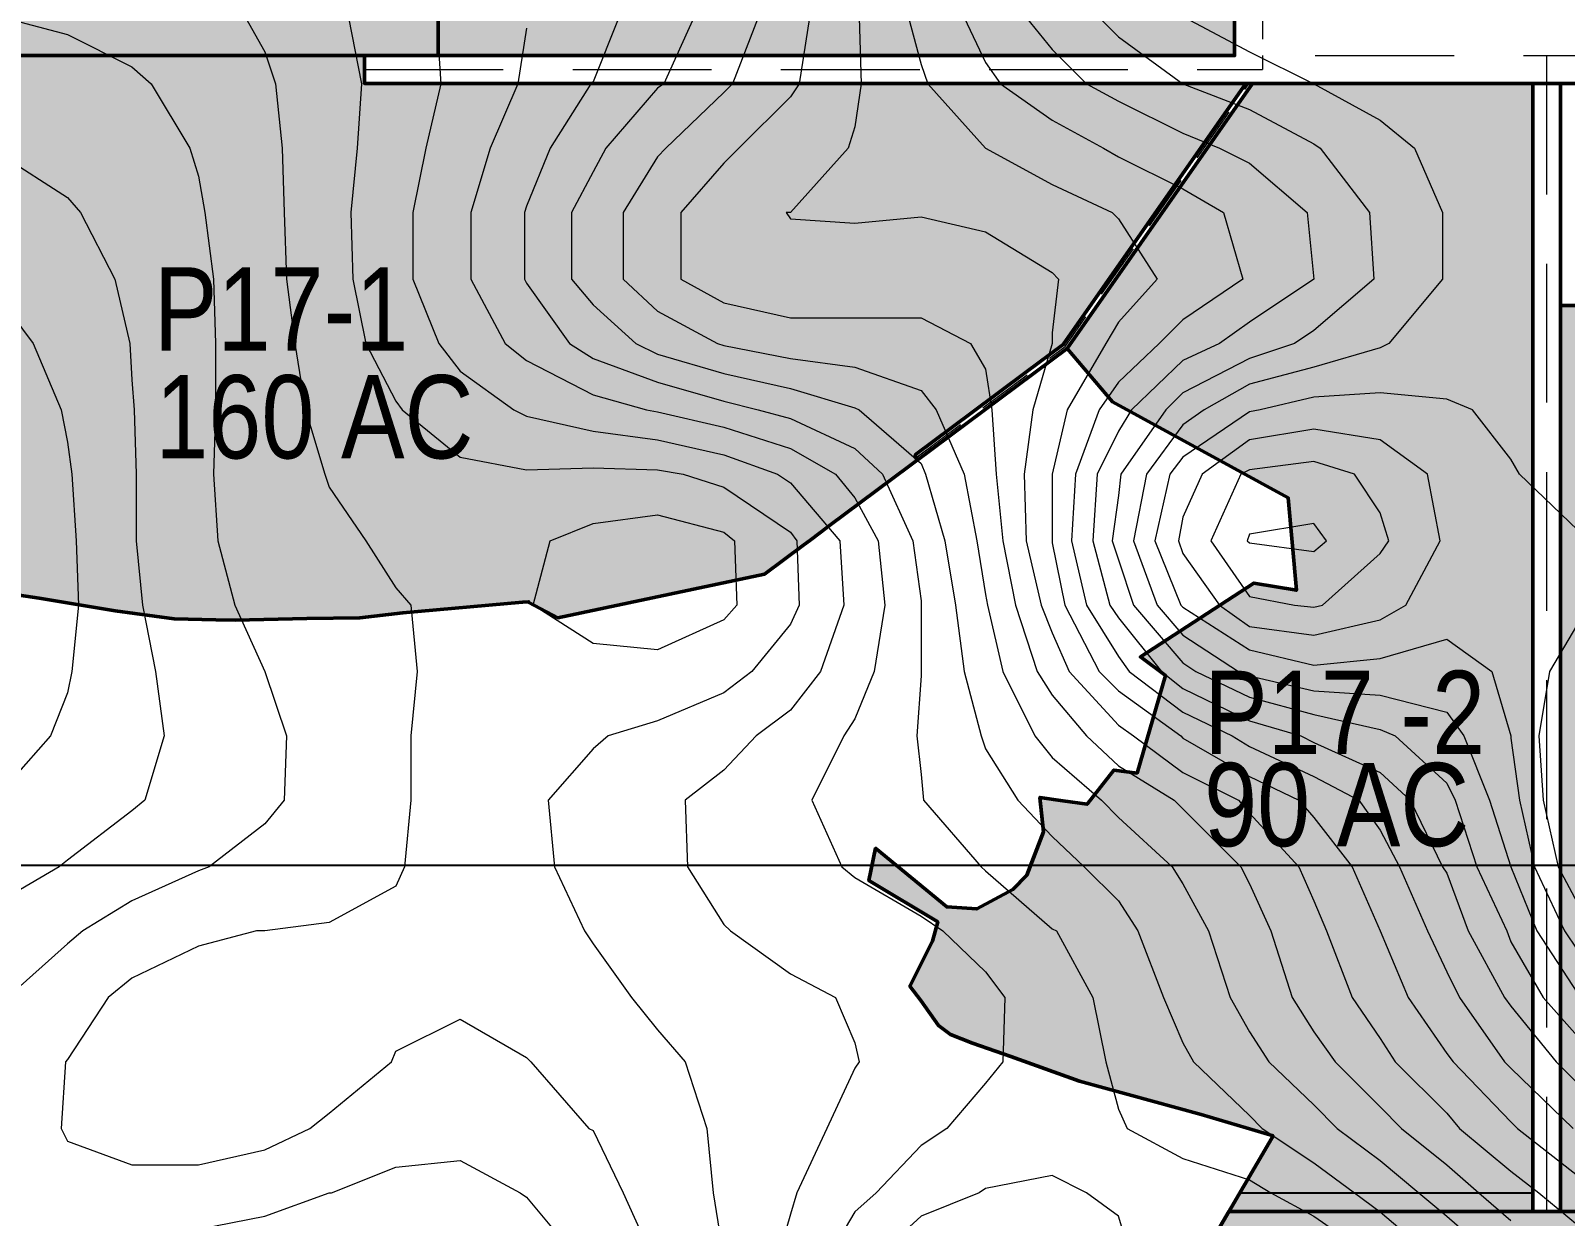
# Model space of a CAD drawing. Header units: metres. Extents: x 199095 to 216734, y 1644234 to 1657008.
# Drawn here: x 205109 to 206491, y 1650184 to 1651251 of the extents above; entities that cross this region are included whole.
import ezdxf

# ---------------------------------------------------------------- set-up
doc = ezdxf.new("R2010")
doc.units = ezdxf.units.M
doc.linetypes.add('DASHED', pattern=[0.75, 0.5, -0.25])
for name, color, linetype in [('250 Ac', 10, 'Continuous'), ('C-ANNO-MATC', 7, 'DASHED'), ('GRID', 7, 'Continuous'), ('ROAD', 7, 'Continuous')]:
    doc.layers.add(name, color=color, linetype=linetype)
doc.layers.add('CONTOURS', color=8, linetype='Continuous', lineweight=9)
doc.layers.add('Plot hatching', color=7, linetype='Continuous', true_color=0xffffdb)
doc.styles.get("Standard").update_dxf_attribs({"font": 'ARIALN.TTF'})

msp = doc.modelspace()

# ---------------------------------------------------------------- hatches: boundary and pattern name
at = {"layer": 'Plot hatching', "linetype": 'ByBlock'}
h = msp.add_hatch(color=256, dxfattribs=at)
h.dxf.hatch_style = 1
h.paths.add_polyline_path([(205475.5, 1651683.6), (205459.3, 1651681.5), (205380.5, 1651671.5), (205239.8, 1651639.4), (205126.5, 1651674.4), (205068.6, 1651688), (205028.5, 1651695.6), (204997, 1651689.3), (204973.8, 1651675.9), (204938.6, 1651659.1), (204919.1, 1651657), (204908.3, 1651660.9), (204883.1, 1651667.5), (204855.6, 1651667.5), (204831.5, 1651664.2), (204806.7, 1651660.8), (204769.5, 1651668.4), (204731, 1651682.3), (204701.1, 1651698.5), (204688.4, 1651704.7), (204661, 1651699.1), (204634.9, 1651687.9), (204628.7, 1651681.9), (204625.7, 1651665.1), (204615.8, 1651651.1), (204751.5, 1651578), (204752.4, 1651577.8), (204717.3, 1651517.5), (204706.9, 1651439.4), (204702.1, 1651418.2), (204674.8, 1651306.8), (204676.1, 1651242.5), (204671.2, 1651229), (205409.3, 1651229), (205459.3, 1651229), (205475.5, 1651229)])
h = msp.add_hatch(color=256, dxfattribs=at)
h.dxf.hatch_style = 1
h.paths.add_polyline_path([(206192.9, 1651667), (206158.2, 1651662.8), (205962.8, 1651639), (205794.6, 1651639), (205631.5, 1651661.3), (205509.6, 1651687.9), (205475.5, 1651683.6), (205475.5, 1651229), (206192.9, 1651229)])
h = msp.add_hatch(color=256, dxfattribs=at)
h.dxf.hatch_style = 1
h.paths.add_polyline_path([(206038.4, 1650968.8), (206203, 1651204), (205409.3, 1651204), (205409.3, 1651229), (204671.2, 1651229), (204645.3, 1651157.9), (204613.7, 1651108.3), (204614.1, 1651087.4), (204651.2, 1650914.3), (204624.6, 1650863.1), (204690.2, 1650749.4), (204700.5, 1650751.3), (204799.2, 1650766.8), (204843.4, 1650773.2), (204884.1, 1650772.6), (204930.4, 1650768.3), (204968.4, 1650764.7), (205030, 1650755.7), (205082.3, 1650745.6), (205116.2, 1650740.5), (205184.9, 1650729), (205237.8, 1650721.9), (205275.3, 1650721), (205292.7, 1650720.7), (205357.4, 1650722), (205405.2, 1650722.6), (205443.8, 1650727.2), (205551.6, 1650736.8), (205557, 1650737.3), (205557.4, 1650736.7), (205583.5, 1650722.8), (205769.6, 1650762.1), (205804.9, 1650788.4), (205810.4, 1650792.5), (205820.4, 1650800), (205828.1, 1650805.8), (205902.4, 1650861.1), (205906.6, 1650864.3), (205905.3, 1650869.5), (205955.8, 1650907.3), (206004.6, 1650943.6)])
h = msp.add_hatch(color=256, dxfattribs=at)
h.dxf.hatch_style = 1
h.paths.add_polyline_path([(208009.9, 1651229), (206686.4, 1651229), (206686.4, 1651204), (206686.4, 1651029.6), (206686.4, 1651004), (206486.4, 1651004), (206486.4, 1650260.3), (206486.4, 1650188.1), (207274.5, 1650188.1), (207262.4, 1650233.1), (207265.9, 1650300.2), (207242.8, 1650303.9), (207236.3, 1650304.2), (207226, 1650312.2), (207209.5, 1650325.6), (207193.8, 1650338.9), (207187.6, 1650342.2), (207182.5, 1650347.6), (207176.8, 1650362.9), (207165.1, 1650393.1), (207157.6, 1650398.3), (207120.7, 1650426.2), (207090.1, 1650449), (207056.9, 1650474.4), (207033.8, 1650491.6), (207009, 1650508.9), (206990.3, 1650494.8), (206982.5, 1650464.2), (206973.9, 1650430.7), (206997.4, 1650433.5), (206999.6, 1650412.5), (207002.2, 1650389.4), (206997, 1650378.5), (206987, 1650358.3), (206980.1, 1650343.8), (206975, 1650333.8), (206971.8, 1650331.7), (206955.2, 1650322.4), (206936.1, 1650311.3), (206919.9, 1650311.5), (206899.1, 1650312.1), (206881, 1650312.3), (206881, 1650320), (206890.7, 1650341.7), (206873.6, 1650353.5), (206880.7, 1650369.9), (206899.9, 1650361.2), (206918.3, 1650398.2), (206906.5, 1650411.6), (206910.3, 1650425.3), (206917.2, 1650438.3), (206919.3, 1650446.9), (206916.3, 1650457.1), (206919.9, 1650465.8), (206925.9, 1650463.4), (206926.9, 1650477.6), (206884.7, 1650515.7), (206811.6, 1650527.6), (206760.5, 1650525.7), (206795.5, 1650643), (206839.4, 1650640.6), (206864.7, 1650663.2), (206879.5, 1650683.5), (207050.4, 1650675.6), (207098.3, 1650669.2), (207165.3, 1650672.3), (207199.5, 1650673.9), (207215.3, 1650778.8), (207220.7, 1650778.3), (207296.8, 1650770.6), (207306.1, 1650771.8), (207319.1, 1650773.3), (207356.5, 1650845.3), (207381.1, 1650833.8), (207480, 1650787.8), (207602.9, 1650810), (207611.9, 1650746.8), (207616.7, 1650743.8), (207659.5, 1650716.8), (207695.7, 1650689.8), (207673.3, 1650612.1), (207682.6, 1650612.1), (207692.4, 1650613.4), (207700.9, 1650615.5), (207725.5, 1650610.9), (207747.6, 1650615.2), (207767.5, 1650606.9), (207786.8, 1650614.6), (207802.5, 1650614.5), (207829.8, 1650609.3), (207844.6, 1650609.3), (207860.5, 1650602.2), (207882.9, 1650581), (207894.2, 1650607.4), (207870.5, 1650659.5), (207972.5, 1650751.6), (207990.5, 1650751.6), (207990.5, 1650717.3), (208009.9, 1650715.4)])
h = msp.add_hatch(color=256, dxfattribs=at)
h.dxf.hatch_style = 1
h.paths.add_polyline_path([(206461.4, 1651204), (206355.4, 1651204), (206209.1, 1651204), (206042, 1650965.3), (206082.8, 1650917.2), (206241.2, 1650830.7), (206248.5, 1650747.6), (206210.3, 1650754), (206108, 1650687.5), (206130.8, 1650670.7), (206105, 1650582.9), (206084.2, 1650585.6), (206072.1, 1650570.2), (206060, 1650554.9), (206038.2, 1650558.1), (206017.5, 1650561.1), (206020.7, 1650530.2), (206005.8, 1650490.9), (205993.2, 1650478), (205960.7, 1650460.6), (205933.7, 1650462.4), (205869.5, 1650515.3), (205863.6, 1650486.2), (205925.6, 1650448.9), (205920.8, 1650431.7), (205900.5, 1650391), (205910.4, 1650378.3), (205926.2, 1650355.6), (205937.1, 1650347.7), (205956.9, 1650339.7), (205991.3, 1650327.6), (206053.3, 1650305.4), (206162.7, 1650275.4), (206227.6, 1650256.3), (206227.4, 1650256), (206224.3, 1650250.7), (206197.5, 1650204.9), (206461.4, 1650204.9), (206461.4, 1650256)])
h.paths.add_polyline_path([(206461.4, 1650204.9), (206197.5, 1650204.9), (206187.7, 1650188.1), (206461.4, 1650188.1)])
h = msp.add_hatch(color=256, dxfattribs=at)
h.dxf.hatch_style = 1
h.paths.add_polyline_path([(207582.7, 1649771.3), (207570.4, 1649793.7), (207567.5, 1649804.4), (207561.1, 1649826.9), (207554.7, 1649849.9), (207451, 1649997.5), (207423.8, 1650003.5), (207404.8, 1650027), (207381.3, 1650056.2), (207342.5, 1650105.1), (207301.6, 1650117.8), (207289.6, 1650128.9), (207281.1, 1650142), (207277.4, 1650177.1), (207274.5, 1650188.1), (206461.4, 1650188.1), (206187.7, 1650188.1), (206166.5, 1650151.8), (206232.8, 1650071.3), (206244, 1650029.4), (206253.6, 1649969.5), (206257.5, 1649911.6), (206249.8, 1649851.8), (206226.6, 1649793.8), (206226.6, 1649791.9), (206191.8, 1649733.9), (206173.2, 1649716.8), (206186.5, 1649707.6), (206208.1, 1649693.4), (206240.8, 1649670.7), (206269.9, 1649650.4), (206287.1, 1649656.7), (206330.9, 1649671.1), (206362.9, 1649681.8), (206405.1, 1649695.9), (206430.9, 1649696.2), (206461.9, 1649695.6), (206501.4, 1649695.7), (206530.8, 1649696.5), (206575.1, 1649684.5), (206615.5, 1649673.5), (206664.2, 1649659.4), (206703.3, 1649647.8), (206725.1, 1649642.1), (206768.6, 1649630), (206809.5, 1649624.1), (206880, 1649615.2), (206909.2, 1649609.2), (206926.2, 1649603.5), (206942.9, 1649597.2), (206963.8, 1649588.8), (206989.1, 1649579.4), (207017, 1649569.5), (207047.3, 1649557.6), (207071.7, 1649548.4), (207092.1, 1649541.2), (207111.1, 1649534), (207118.8, 1649531.3), (207135.7, 1649525.7), (207158.2, 1649518.5), (207190.8, 1649506.9), (207230.5, 1649493.8), (207262.7, 1649483.6), (207289.7, 1649476.6), (207336.5, 1649464), (207382.4, 1649451.2), (207409.4, 1649444.6), (207416, 1649438.7), (207439.4, 1649417.4), (207466.9, 1649393.2), (207492.3, 1649369.6), (207518.3, 1649347.6), (207548.5, 1649321.5), (207561.5, 1649304.1), (207577.7, 1649279.7), (207610.7, 1649236.3), (207651.5, 1649259.4), (207671.7, 1649280.5), (207701.7, 1649280.5), (207726.4, 1649276.5), (207727.9, 1649315.1), (207729.1, 1649371.8), (207733.1, 1649436.5), (207734.6, 1649489.8), (207713.3, 1649514.8), (207694, 1649538.4), (207688.7, 1649539.7), (207679.2, 1649551), (207671.1, 1649586.9), (207665.9, 1649611.1), (207653.9, 1649636.1), (207639.8, 1649664.9), (207622.8, 1649699.1), (207616.1, 1649711.1), (207601.3, 1649738.4)])

# ---------------------------------------------------------------- linework, layer by layer
at = {"linetype": 'ByBlock', "lineweight": 9}
for p in [(206192.9, 1652899.8), (205409.3, 1651229)]:
    msp.add_line(p, (206192.9, 1651229), dxfattribs=at)
at = {"linetype": 'ByBlock', "lineweight": 9, "flags": 128}
for points in [[(206489.4, 1651204), (205409.3, 1651204), (205409.3, 1651229)], [(206461.4, 1651204), (206461.4, 1650188.1), (206486.4, 1650188.1), (206486.4, 1651204)], [(205810.4, 1650792.5), (205820.4, 1650800)]]:
    msp.add_lwpolyline(points, dxfattribs=at)
at = {"linetype": 'ByBlock', "lineweight": 50, "flags": 128}
for points in [[(206489.4, 1651204), (205459.3, 1651204)], [(205820.4, 1650800), (205828.1, 1650805.8), (206042, 1650965.3), (206082.8, 1650917.2), (206241.2, 1650830.7), (206248.5, 1650747.6), (206210.3, 1650754), (206108, 1650687.5), (206130.8, 1650670.7), (206105, 1650582.9), (206084.2, 1650585.6), (206072.1, 1650570.2), (206060, 1650554.9), (206038.2, 1650558.1), (206017.5, 1650561.1), (206020.7, 1650530.2), (206005.8, 1650490.9), (205993.2, 1650478), (205960.7, 1650460.6), (205933.7, 1650462.4), (205869.5, 1650515.3), (205863.6, 1650486.2), (205925.6, 1650448.9), (205920.8, 1650431.7), (205900.5, 1650391), (205910.4, 1650378.3), (205926.2, 1650355.6), (205937.1, 1650347.7), (205956.9, 1650339.7), (205991.3, 1650327.6), (206053.3, 1650305.4), (206162.7, 1650275.4), (206227.6, 1650256.3), (206227.4, 1650256), (206224.3, 1650250.7), (206121.6, 1650075.1)], [(205082.3, 1650745.6), (205116.2, 1650740.5), (205184.9, 1650729), (205237.8, 1650721.9), (205275.3, 1650721), (205292.7, 1650720.7), (205357.4, 1650722), (205405.2, 1650722.6), (205443.8, 1650727.2), (205551.6, 1650736.8), (205557, 1650737.3), (205557.4, 1650736.7), (205583.5, 1650722.8), (205769.6, 1650762.1), (205804.9, 1650788.4), (205810.4, 1650792.5)]]:
    msp.add_lwpolyline(points, dxfattribs=at)
at = {"linetype": 'ByBlock', "flags": 128}
msp.add_lwpolyline([(206461.4, 1651204), (206209.1, 1651204), (206042, 1650965.3), (206082.8, 1650917.2), (206241.2, 1650830.7), (206248.5, 1650747.6), (206210.3, 1650754), (206108, 1650687.5), (206130.8, 1650670.7), (206105, 1650582.9), (206084.2, 1650585.6), (206072.1, 1650570.2), (206060, 1650554.9), (206038.2, 1650558.1), (206017.5, 1650561.1), (206020.7, 1650530.2), (206005.8, 1650490.9), (205993.2, 1650478), (205960.7, 1650460.6), (205933.7, 1650462.4), (205869.5, 1650515.3), (205863.6, 1650486.2), (205925.6, 1650448.9), (205920.8, 1650431.7), (205900.5, 1650391), (205910.4, 1650378.3), (205926.2, 1650355.6), (205937.1, 1650347.7), (205956.9, 1650339.7), (205991.3, 1650327.6), (206053.3, 1650305.4), (206162.7, 1650275.4), (206227.6, 1650256.3), (206224.3, 1650250.7), (206197.5, 1650204.9), (206461.4, 1650204.9)], close=True, dxfattribs=at)
for points in [[(205905.3, 1650869.5), (205955.8, 1650907.3), (206004.6, 1650943.6), (206038.4, 1650968.8), (206203, 1651204)], [(206209.1, 1651204), (206042, 1650965.3)], [(205906.6, 1650864.3), (205958.8, 1650903.3), (206007.6, 1650939.6), (206042, 1650965.3)]]:
    msp.add_lwpolyline(points, dxfattribs=at)
at = {"linetype": 'ByBlock', "lineweight": 9, "flags": 128}
msp.add_lwpolyline([(206686.4, 1651204), (206486.4, 1651204), (206486.4, 1651004), (206686.4, 1651004)], close=True, dxfattribs=at)
at = {"layer": '250 Ac', "linetype": 'ByBlock', "lineweight": 50, "flags": 128}
for points in [[(206192.9, 1652899.8), (206192.9, 1651229), (205459.3, 1651229), (205409.3, 1651229), (205409.3, 1651204), (206355.4, 1651204), (206461.4, 1651204), (206461.4, 1650256), (206461.4, 1650188.1), (206486.4, 1650188.1), (206486.4, 1651204), (206686.4, 1651204), (206686.4, 1651229), (208009.9, 1651229), (208009.9, 1651254)], [(205820.4, 1652808.4), (205820.4, 1652808.4), (205585.2, 1652568.4), (205193.6, 1652322), (204570.6, 1652394.9), (204429.4, 1652073.6), (204449, 1651868.5), (204437.6, 1651650.1), (204444.1, 1651650.9), (204457, 1651653.6), (204459.1, 1651648.4), (204539, 1651692.5), (204581, 1651669.9), (204615.8, 1651651.1), (204751.5, 1651578), (204752.4, 1651577.8), (204717.3, 1651517.5), (204706.9, 1651439.4), (204702.1, 1651418.2), (204674.8, 1651306.8), (204676.1, 1651242.5), (204671.2, 1651229), (205409.3, 1651229)], [(204671.2, 1651229), (205409.3, 1651229), (205459.3, 1651229), (205475.5, 1651229), (205475.5, 1651683.6), (205459.3, 1651681.5), (205380.5, 1651671.5), (205239.8, 1651639.4), (205126.5, 1651674.4), (205068.6, 1651688)], [(206686.4, 1651004), (206486.4, 1651004), (206486.4, 1650260.3), (206486.4, 1650188.1), (207274.5, 1650188.1)], [(205082.3, 1650745.6), (205116.2, 1650740.5), (205184.9, 1650729), (205237.8, 1650721.9), (205275.3, 1650721), (205292.7, 1650720.7), (205357.4, 1650722), (205405.2, 1650722.6), (205443.8, 1650727.2), (205551.6, 1650736.8), (205557, 1650737.3), (205557.4, 1650736.7), (205583.5, 1650722.8), (205769.6, 1650762.1), (205804.9, 1650788.4), (205810.4, 1650792.5), (205820.4, 1650800), (205828.1, 1650805.8), (206042, 1650965.3), (206082.8, 1650917.2), (206241.2, 1650830.7), (206248.5, 1650747.6), (206210.3, 1650754), (206108, 1650687.5), (206130.8, 1650670.7), (206105, 1650582.9), (206084.2, 1650585.6), (206072.1, 1650570.2), (206060, 1650554.9), (206038.2, 1650558.1), (206017.5, 1650561.1), (206020.7, 1650530.2), (206005.8, 1650490.9), (205993.2, 1650478), (205960.7, 1650460.6), (205933.7, 1650462.4), (205869.5, 1650515.3), (205863.6, 1650486.2), (205925.6, 1650448.9), (205920.8, 1650431.7), (205900.5, 1650391), (205910.4, 1650378.3), (205926.2, 1650355.6), (205937.1, 1650347.7), (205956.9, 1650339.7), (205991.3, 1650327.6), (206053.3, 1650305.4), (206162.7, 1650275.4), (206227.6, 1650256.3), (206227.4, 1650256), (206224.3, 1650250.7), (206121.6, 1650075.1)], [(205082.3, 1650745.6), (205116.2, 1650740.5), (205184.9, 1650729), (205237.8, 1650721.9), (205275.3, 1650721), (205292.7, 1650720.7), (205357.4, 1650722), (205405.2, 1650722.6), (205443.8, 1650727.2), (205551.6, 1650736.8), (205557, 1650737.3), (205557.4, 1650736.7), (205583.5, 1650722.8), (205769.6, 1650762.1), (205804.9, 1650788.4), (205810.4, 1650792.5), (205820.4, 1650800), (205828.1, 1650805.8), (206042, 1650965.3), (206082.8, 1650917.2), (206241.2, 1650830.7), (206248.5, 1650747.6), (206210.3, 1650754), (206108, 1650687.5), (206130.8, 1650670.7), (206105, 1650582.9), (206084.2, 1650585.6), (206072.1, 1650570.2), (206060, 1650554.9), (206038.2, 1650558.1), (206017.5, 1650561.1), (206020.7, 1650530.2), (206005.8, 1650490.9), (205993.2, 1650478), (205960.7, 1650460.6), (205933.7, 1650462.4), (205869.5, 1650515.3), (205863.6, 1650486.2), (205925.6, 1650448.9), (205920.8, 1650431.7), (205900.5, 1650391), (205910.4, 1650378.3), (205926.2, 1650355.6), (205937.1, 1650347.7), (205956.9, 1650339.7), (205991.3, 1650327.6), (206053.3, 1650305.4), (206162.7, 1650275.4), (206227.6, 1650256.3), (206224.3, 1650250.7), (206121.6, 1650075.1)], [(205820.4, 1650800), (205828.1, 1650805.8), (206042, 1650965.3), (206082.8, 1650917.2), (206241.2, 1650830.7), (206248.5, 1650747.6), (206210.3, 1650754), (206108, 1650687.5), (206130.8, 1650670.7), (206105, 1650582.9), (206084.2, 1650585.6), (206072.1, 1650570.2), (206060, 1650554.9), (206038.2, 1650558.1), (206017.5, 1650561.1), (206020.7, 1650530.2), (206005.8, 1650490.9), (205993.2, 1650478), (205960.7, 1650460.6), (205933.7, 1650462.4), (205869.5, 1650515.3), (205863.6, 1650486.2), (205925.6, 1650448.9), (205920.8, 1650431.7), (205900.5, 1650391), (205910.4, 1650378.3), (205926.2, 1650355.6), (205937.1, 1650347.7), (205956.9, 1650339.7), (205991.3, 1650327.6), (206053.3, 1650305.4), (206162.7, 1650275.4), (206227.6, 1650256.3), (206227.4, 1650256), (206224.3, 1650250.7), (206121.6, 1650075.1)], [(207274.5, 1650188.1), (206461.4, 1650188.1), (206187.7, 1650188.1), (206166.5, 1650151.8), (206232.8, 1650071.3), (206244, 1650029.4), (206253.6, 1649969.5), (206257.5, 1649911.6), (206249.8, 1649851.8), (206226.6, 1649793.8), (206226.6, 1649791.9), (206191.8, 1649733.9), (206173.2, 1649716.8), (206186.5, 1649707.6), (206208.1, 1649693.4), (206240.8, 1649670.7), (206269.9, 1649650.4), (206287.1, 1649656.7), (206330.9, 1649671.1), (206362.9, 1649681.8), (206405.1, 1649695.9), (206430.9, 1649696.2), (206461.9, 1649695.6), (206501.4, 1649695.7)]]:
    msp.add_lwpolyline(points, dxfattribs=at)
msp.add_lwpolyline([(206209.1, 1651204), (206203, 1651204), (206038.4, 1650968.8), (206004.6, 1650943.6), (205955.8, 1650907.3), (205905.3, 1650869.5), (205906.6, 1650864.3), (206042, 1650965.3)], close=True, dxfattribs=at)
at = {"layer": 'C-ANNO-MATC', "lineweight": 9, "ltscale": 250}
for p, q in [((206217.9, 1651229), (206217.9, 1651216.5)), ((206473.9, 1651229), (206473.9, 1650188.1)), ((205409.3, 1651216.5), (206217.9, 1651216.5))]:
    msp.add_line(p, q, dxfattribs=at)
at = {"layer": 'C-ANNO-MATC', "lineweight": 9, "ltscale": 250, "flags": 128}
msp.add_lwpolyline([(205992.8, 1653282.2), (205990.1, 1653272.2), (205978.9, 1653229.6), (205971.5, 1653201.8), (205952.9, 1653135.3), (205948.5, 1653118), (205980.7, 1653096.3), (206002, 1653081.9), (206027.4, 1653064.8), (206050.7, 1653049.1), (206217.9, 1652936.5), (206217.9, 1651229), (206693.9, 1651229)], dxfattribs=at)
at = {"layer": 'CONTOURS', "flags": 128}
for points in [[(205084, 1651263.4), (205141.9, 1651248), (205199.9, 1651219), (205217.3, 1651203.5), (205252, 1651145.6), (205259.8, 1651120.5), (205265.5, 1651087.6), (205273.3, 1651027.8), (205275.2, 1650969.9), (205275.2, 1650910), (205273.3, 1650852.1), (205277.1, 1650792.2), (205292.6, 1650734.2), (205319.6, 1650674.4), (205319.6, 1650674.4), (205339, 1650616.5), (205337, 1650558.5), (205319.6, 1650537.2), (205269.4, 1650498.6), (205259.8, 1650494.8), (205199.9, 1650467.8), (205155.5, 1650440.8), (205141.9, 1650429.1), (205087.9, 1650380.9)], [(205302.2, 1651263.4), (205319.6, 1651232.5), (205329.3, 1651203.5), (205335.1, 1651145.6), (205337, 1651087.6), (205339, 1651027.8), (205346.7, 1650969.9), (205356.3, 1650910), (205373.7, 1650852.1), (205377.6, 1650840.5), (205410.4, 1650792.2), (205437.5, 1650749.8), (205451, 1650734.2), (205456.8, 1650674.4), (205451, 1650616.5), (205451, 1650558.5), (205445.2, 1650498.6), (205437.5, 1650481.2), (205377.6, 1650448.5), (205319.6, 1650440.8), (205311.9, 1650440.8), (205259.8, 1650427.2), (205199.9, 1650398.2), (205178.6, 1650380.9), (205141.9, 1650324.9), (205140, 1650322.9), (205136.1, 1650263), (205141.9, 1650251.5), (205199.9, 1650230.2), (205259.8, 1650230.2), (205319.6, 1650243.8), (205360.2, 1650263), (205377.6, 1650276.6), (205433.6, 1650322.9), (205437.5, 1650332.6), (205495.4, 1650361.5), (205555.3, 1650326.8), (205559.1, 1650322.9), (205611.3, 1650263), (205615.2, 1650261.1), (205642.2, 1650205.1), (205669.2, 1650145.2)], [(205395, 1651263.4), (205406.5, 1651203.5), (205402.7, 1651145.6), (205396.9, 1651087.6), (205398.8, 1651027.8), (205410.4, 1650969.9), (205437.5, 1650917.8), (205443.2, 1650910), (205495.4, 1650867.5), (205555.3, 1650855.9), (205615.2, 1650857.9), (205673.1, 1650855.9), (205696.3, 1650852.1), (205733, 1650840.5), (205792.8, 1650799.9), (205798.6, 1650792.2), (205800.6, 1650734.2), (205792.8, 1650716.9), (205758.1, 1650674.4), (205733, 1650655.1), (205673.1, 1650630), (205628.7, 1650616.5), (205615.2, 1650604.9), (205574.6, 1650558.5), (205580.4, 1650498.6), (205607.4, 1650440.8), (205615.2, 1650429.1), (205649.9, 1650380.9), (205673.1, 1650351.9), (205698.2, 1650322.9), (205717.5, 1650263), (205723.3, 1650205.1), (205733, 1650145.2)], [(205474.2, 1651263.4), (205478, 1651203.5), (205464.5, 1651145.6), (205452.9, 1651087.6), (205452.9, 1651027.8), (205476.1, 1650969.9), (205495.4, 1650944.8), (205543.7, 1650910), (205555.3, 1650904.2), (205615.2, 1650890.8), (205673.1, 1650883), (205733, 1650869.5), (205781.3, 1650852.1), (205792.8, 1650844.4), (205837.3, 1650792.2), (205841.1, 1650734.2), (205819.9, 1650674.4), (205792.8, 1650639.6), (205762, 1650616.5), (205733, 1650585.5), (205698.2, 1650558.5), (205700.1, 1650498.6), (205733, 1650446.5), (205738.8, 1650440.8), (205792.8, 1650402.1), (205833.4, 1650380.9), (205850.8, 1650340.2), (205854.7, 1650322.9), (205850.8, 1650317.1), (205825.7, 1650263), (205798.6, 1650205.1), (205792.8, 1650185.8), (205781.3, 1650145.2)], [(205555.3, 1651253.8), (205547.5, 1651203.5), (205522.4, 1651145.6), (205505.1, 1651087.6), (205505.1, 1651027.8), (205536, 1650969.9), (205555.3, 1650954.4), (205615.2, 1650923.5), (205663.4, 1650910), (205673.1, 1650908.1), (205733, 1650894.5), (205792.8, 1650875.2), (205833.4, 1650852.1), (205850.8, 1650830.9), (205872, 1650792.2), (205877.8, 1650734.2), (205868.2, 1650674.4), (205850.8, 1650631.9), (205841.1, 1650616.5), (205812.2, 1650558.5), (205839.2, 1650498.6), (205850.8, 1650489), (205910.7, 1650454.2), (205930, 1650440.8), (205968.6, 1650404), (205986, 1650380.9), (205984.1, 1650322.9), (205968.6, 1650303.6), (205933.8, 1650263), (205910.7, 1650247.6), (205870.1, 1650205.1), (205850.8, 1650187.8), (205825.7, 1650145.2)], [(205638.3, 1651263.4), (205615.2, 1651205.5), (205613.2, 1651203.5), (205576.5, 1651145.6), (205555.3, 1651093.5), (205553.3, 1651087.6), (205553.3, 1651027.8), (205555.3, 1651024), (205593.9, 1650969.9), (205615.2, 1650956.4), (205673.1, 1650935.1), (205733, 1650917.8), (205763.9, 1650910), (205792.8, 1650902.2), (205850.8, 1650875.2), (205875.9, 1650852.1), (205903, 1650792.2), (205910.7, 1650738.1), (205910.7, 1650734.2), (205910.7, 1650674.4), (205910.7, 1650670.5), (205906.8, 1650616.5), (205910.7, 1650581.8), (205912.6, 1650558.5), (205964.8, 1650498.6), (205968.6, 1650494.8), (206028.5, 1650442.6), (206032.4, 1650440.8), (206065.2, 1650380.9), (206076.8, 1650322.9), (206088.4, 1650280.4), (206096.1, 1650263), (206146.3, 1650236), (206206.2, 1650216.8), (206225.5, 1650205.1), (206264.1, 1650183.9), (206320.2, 1650145.2)], [(205705.9, 1651263.4), (205678.9, 1651203.5), (205673.1, 1651199.6), (205626.7, 1651145.6), (205615.2, 1651124.4), (205595.8, 1651087.6), (205595.8, 1651027.8), (205615.2, 1651004.6), (205653.8, 1650969.9), (205673.1, 1650960.2), (205733, 1650942.9), (205792.8, 1650929.2), (205850.8, 1650911.9), (205854.7, 1650910), (205910.7, 1650861.8), (205914.5, 1650852.1), (205931.9, 1650792.2), (205941.6, 1650734.2), (205949.3, 1650674.4), (205964.8, 1650616.5), (205968.6, 1650604.9), (205997.6, 1650558.5), (206028.5, 1650525.8), (206057.5, 1650498.6), (206088.4, 1650467.8), (206105.8, 1650440.8), (206128.9, 1650380.9), (206146.3, 1650340.2), (206156, 1650322.9), (206206.2, 1650274.6), (206217.8, 1650263), (206264.1, 1650232.1), (206300.8, 1650205.1), (206324, 1650187.8), (206374.2, 1650145.2)], [(205763.9, 1651263.4), (205740.7, 1651203.5), (205733, 1651195.9), (205680.8, 1651145.6), (205673.1, 1651137.9), (205642.2, 1651087.6), (205642.2, 1651027.8), (205673.1, 1650998.9), (205727.2, 1650969.9), (205733, 1650967.9), (205792.8, 1650956.4), (205850.8, 1650948.6), (205910.7, 1650927.4), (205924.2, 1650910), (205949.3, 1650852.1), (205960.9, 1650792.2), (205968.6, 1650743.9), (205970.5, 1650734.2), (205984.1, 1650674.4), (206013, 1650616.5), (206028.5, 1650597.1), (206072.9, 1650558.5), (206088.4, 1650543.1), (206136.7, 1650498.6), (206146.3, 1650483.2), (206169.5, 1650440.8), (206188.8, 1650380.9), (206206.2, 1650350), (206223.6, 1650322.9), (206264.1, 1650284.2), (206285.4, 1650263), (206324, 1650234.1), (206358.8, 1650205.1), (206383.9, 1650183.9), (206428.3, 1650145.2)], [(205810.2, 1651263.4), (205800.6, 1651203.5), (205792.8, 1651192), (205746.5, 1651145.6), (205733, 1651132.1), (205694.3, 1651087.6), (205694.3, 1651027.8), (205733, 1651006.5), (205792.8, 1650993), (205850.8, 1650993), (205910.7, 1650993), (205955.1, 1650969.9), (205968.6, 1650946.8), (205974.4, 1650910), (205978.3, 1650852.1), (205984.1, 1650792.2), (205995.7, 1650734.2), (206015, 1650674.4), (206028.5, 1650653.1), (206059.4, 1650616.5), (206088.4, 1650589.4), (206138.6, 1650558.5), (206146.3, 1650550.8), (206198.5, 1650498.6), (206206.2, 1650483.2), (206225.5, 1650440.8), (206244.8, 1650380.9), (206264.1, 1650350), (206283.5, 1650322.9), (206324, 1650282.4), (206343.3, 1650263), (206383.9, 1650230.2), (206412.9, 1650205.1), (206441.8, 1650180)], [(205854.7, 1651263.4), (205856.6, 1651203.5), (205850.8, 1651164.9), (205845, 1651145.6), (205792.8, 1651087.6), (205789, 1651087.6), (205792.8, 1651081.9), (205850.8, 1651078), (205910.7, 1651083.8), (205968.6, 1651070.2), (206028.5, 1651033.6), (206034.3, 1651027.8), (206028.5, 1650979.5), (206028.5, 1650969.9), (206011.1, 1650910), (206003.4, 1650852.1), (206005.3, 1650792.2), (206018.8, 1650734.2), (206028.5, 1650709.1), (206044, 1650674.4), (206088.4, 1650626.1), (206101.9, 1650616.5), (206146.3, 1650583.6), (206196.5, 1650558.5), (206206.2, 1650546.9), (206250.6, 1650498.6), (206264.1, 1650467.8), (206275.7, 1650440.8), (206298.9, 1650380.9), (206324, 1650344.1), (206337.5, 1650322.9), (206383.9, 1650276.6), (206395.5, 1650263), (206441.8, 1650224.4), (206466.9, 1650205.1), (206501.7, 1650176.1)], [(205899.1, 1651263.4), (205910.7, 1651220.9), (205916.5, 1651203.5), (205968.6, 1651145.6), (205968.6, 1651145.6), (206028.5, 1651112.8), (206082.6, 1651087.6), (206088.4, 1651081.9), (206123.1, 1651027.8), (206088.4, 1650989.1), (206076.8, 1650969.9), (206042, 1650910), (206028.5, 1650852.1), (206028.5, 1650828.9), (206028.5, 1650792.2), (206028.5, 1650790.2), (206040.1, 1650734.2), (206071, 1650674.4), (206088.4, 1650657), (206144.4, 1650616.5), (206146.3, 1650614.5), (206206.2, 1650579.8), (206250.6, 1650558.5), (206264.1, 1650543.1), (206298.9, 1650498.6), (206324, 1650440.8), (206324, 1650440.8), (206349.1, 1650380.9), (206383.9, 1650330.6), (206389.7, 1650322.9), (206441.8, 1650268.9), (206447.6, 1650263), (206501.7, 1650220.6)], [(205949.3, 1651263.4), (205968.6, 1651222.9), (205982.1, 1651203.5), (206028.5, 1651170.8), (206074.8, 1651145.6), (206088.4, 1651137.9), (206146.3, 1651108.9), (206183, 1651087.6), (206200.4, 1651027.8), (206146.3, 1650991.1), (206125.1, 1650969.9), (206088.4, 1650935.1), (206071, 1650910), (206049.7, 1650852.1), (206045.9, 1650792.2), (206059.4, 1650734.2), (206088.4, 1650687.9), (206098, 1650674.4), (206146.3, 1650637.8), (206190.7, 1650616.5), (206206.2, 1650606.8), (206264.1, 1650579.8), (206304.7, 1650558.5), (206324, 1650531.5), (206341.4, 1650498.6), (206366.5, 1650440.8), (206383.9, 1650404), (206395.5, 1650380.9), (206436, 1650322.9), (206441.8, 1650317.1), (206497.8, 1650263)], [(206005.3, 1651263.4), (206028.5, 1651234.5), (206059.4, 1651203.5), (206088.4, 1651188.1), (206146.3, 1651159.1), (206179.2, 1651145.6), (206206.2, 1651132.1), (206258.3, 1651087.6), (206264.1, 1651027.8), (206206.2, 1650989.1), (206179.2, 1650969.9), (206146.3, 1650954.4), (206100, 1650910), (206088.4, 1650890.8), (206069.1, 1650852.1), (206065.2, 1650792.2), (206080.6, 1650734.2), (206088.4, 1650722.6), (206127, 1650674.4), (206146.3, 1650659), (206206.2, 1650630), (206252.5, 1650616.5), (206264.1, 1650610.6), (206324, 1650583.6), (206351, 1650558.5), (206380, 1650498.6), (206383.9, 1650492.9), (206403.2, 1650440.8), (206436, 1650380.9), (206441.8, 1650373.1), (206482.4, 1650322.9), (206501.7, 1650303.6)], [(206071, 1651263.4), (206088.4, 1651246), (206146.3, 1651203.5), (206146.3, 1651203.5), (206206.2, 1651180.4), (206264.1, 1651149.5), (206269.9, 1651145.6), (206314.4, 1651087.6), (206318.2, 1651027.8), (206264.1, 1650981.5), (206246.8, 1650969.9), (206206.2, 1650956.4), (206206.2, 1650956.4), (206146.3, 1650925.5), (206130.9, 1650910), (206090.3, 1650852.1), (206088.4, 1650832.8), (206082.6, 1650792.2), (206088.4, 1650774.9), (206101.9, 1650734.2), (206146.3, 1650682.1), (206157.9, 1650674.4), (206206.2, 1650651.2), (206264.1, 1650635.8), (206324, 1650622.2), (206337.5, 1650616.5), (206383.9, 1650574), (206391.6, 1650558.5), (206410.9, 1650498.6), (206438, 1650440.8), (206441.8, 1650431.1), (206470.8, 1650380.9), (206501.7, 1650346.1)], [(206148.2, 1651263.4), (206206.2, 1651232.5), (206264.1, 1651203.5), (206264.1, 1651203.5), (206324, 1651170.8), (206354.9, 1651145.6), (206380, 1651087.6), (206380, 1651027.8), (206331.7, 1650969.9), (206324, 1650966), (206264.1, 1650948.6), (206206.2, 1650933.1), (206165.6, 1650910), (206146.3, 1650896.5), (206113.5, 1650852.1), (206101.9, 1650792.2), (206123.1, 1650734.2), (206146.3, 1650707.2), (206196.5, 1650674.4), (206206.2, 1650670.5), (206264.1, 1650657), (206324, 1650653.1), (206383.9, 1650637.8), (206399.3, 1650616.5), (206422.5, 1650558.5), (206441.8, 1650498.6), (206441.8, 1650498.6), (206465, 1650440.8), (206501.7, 1650384.8)], [(205082.1, 1651139.8), (205141.9, 1651101.2), (205153.5, 1651087.6), (205184.4, 1651027.8), (205198, 1650969.9), (205199.9, 1650937), (205201.8, 1650910), (205203.8, 1650852.1), (205203.8, 1650792.2), (205209.5, 1650734.2), (205221.1, 1650674.4), (205228.9, 1650616.5), (205211.5, 1650558.5), (205199.9, 1650548.9), (205141.9, 1650504.5), (205134.2, 1650498.6), (205082.1, 1650467.8)], [(205082.1, 1651008.5), (205111, 1650969.9), (205136.1, 1650910), (205141.9, 1650881), (205145.8, 1650852.1), (205149.7, 1650792.2), (205151.6, 1650734.2), (205145.8, 1650674.4), (205141.9, 1650655.1), (205126.5, 1650616.5), (205082.1, 1650566.2)], [(206501.7, 1650801.9), (206449.6, 1650852.1), (206441.8, 1650865.6), (206407.1, 1650910), (206383.9, 1650919.6), (206324, 1650925.5), (206264.1, 1650921.6), (206215.8, 1650910), (206206.2, 1650908.1), (206146.3, 1650867.5), (206134.7, 1650852.1), (206121.2, 1650792.2), (206144.4, 1650734.2), (206146.3, 1650732.4), (206206.2, 1650693.8), (206264.1, 1650680.1), (206324, 1650686), (206383.9, 1650703.4), (206424.5, 1650674.4), (206441.8, 1650616.5), (206441.8, 1650614.5), (206449.6, 1650558.5), (206463.1, 1650498.6), (206490.1, 1650440.8), (206501.7, 1650423.4)], [(206347.2, 1650734.2), (206378.1, 1650792.2), (206366.5, 1650852.1), (206324, 1650883), (206264.1, 1650892.6), (206206.2, 1650883), (206163.7, 1650852.1), (206146.3, 1650813.5), (206142.5, 1650792.2), (206146.3, 1650780.6), (206179.2, 1650734.2), (206206.2, 1650715), (206264.1, 1650707.2), (206324, 1650720.8), (206347.2, 1650734.2)], [(206271.9, 1650734.2), (206324, 1650780.6), (206331.7, 1650792.2), (206324, 1650817.2), (206300.8, 1650852.1), (206264.1, 1650863.6), (206206.2, 1650855.9), (206198.5, 1650852.1), (206171.4, 1650792.2), (206206.2, 1650742), (206246.8, 1650734.2), (206264.1, 1650732.4), (206271.9, 1650734.2)], [(205561.1, 1650734.2), (205576.5, 1650792.2), (205615.2, 1650807.6), (205673.1, 1650815.4), (205733, 1650799.9), (205742.6, 1650792.2), (205744.6, 1650734.2), (205733, 1650720.8), (205673.1, 1650693.8), (205615.2, 1650699.5), (205561.1, 1650734.2)], [(206275.7, 1650792.2), (206275.7, 1650792.2)], [(206501.7, 1650716.9), (206476.6, 1650674.4), (206466.9, 1650616.5), (206470.8, 1650558.5), (206484.3, 1650498.6), (206501.7, 1650465.9)], [(205259.8, 1650172.2), (205319.6, 1650183.9), (205377.6, 1650205.1), (205379.5, 1650205.1), (205437.5, 1650228.2), (205495.4, 1650234.1), (205549.5, 1650205.1), (205555.3, 1650201.2), (205601.6, 1650145.2)], [(206100, 1650145.2), (206088.4, 1650183.9), (206059.4, 1650205.1), (206028.5, 1650220.6), (205968.6, 1650209), (205962.8, 1650205.1), (205910.7, 1650183.9), (205868.2, 1650145.2)]]:
    msp.add_lwpolyline(points, dxfattribs=at)
msp.add_lwpolyline([(206264.1, 1650807.6), (206206.2, 1650798), (206204.3, 1650792.2), (206206.2, 1650790.2), (206264.1, 1650782.5), (206275.7, 1650792.2)], close=True, dxfattribs=at)
at = {"layer": 'GRID'}
msp.add_line((199594.7, 1650500), (213350, 1650500), dxfattribs=at)
at = {"layer": 'Plot hatching', "linetype": 'ByBlock'}
msp.add_line((206461.4, 1650188.1), (206486.4, 1650188.1), dxfattribs=at)
at = {"layer": 'Plot hatching', "linetype": 'ByBlock', "flags": 128}
msp.add_lwpolyline([(206192.9, 1651667), (206158.2, 1651662.8), (205962.8, 1651639), (205794.6, 1651639), (205631.5, 1651661.3), (205509.6, 1651687.9), (205475.5, 1651683.6), (205475.5, 1651229), (206192.9, 1651229)], close=True, dxfattribs=at)
for points in [[(205082.3, 1650745.6), (205116.2, 1650740.5), (205184.9, 1650729), (205237.8, 1650721.9), (205275.3, 1650721), (205292.7, 1650720.7), (205357.4, 1650722), (205405.2, 1650722.6), (205443.8, 1650727.2), (205551.6, 1650736.8), (205557, 1650737.3), (205557.4, 1650736.7), (205583.5, 1650722.8), (205769.6, 1650762.1), (205804.9, 1650788.4), (205810.4, 1650792.5), (205820.4, 1650800), (205828.1, 1650805.8), (205902.4, 1650861.1), (205906.6, 1650864.3), (205905.3, 1650869.5), (205955.8, 1650907.3), (206004.6, 1650943.6), (206038.4, 1650968.8), (206203, 1651204), (205409.3, 1651204), (205409.3, 1651229), (204671.2, 1651229)], [(206461.4, 1651204), (206461.4, 1650188.1)], [(206486.4, 1651204), (206486.4, 1650188.1)]]:
    msp.add_lwpolyline(points, dxfattribs=at)
at = {"layer": 'ROAD', "linetype": 'DASHED', "lineweight": 9, "ltscale": 100, "flags": 128}
msp.add_lwpolyline([(205905.9, 1650866.9), (206040.2, 1650967.1), (206206.1, 1651204)], dxfattribs=at)

# ---------------------------------------------------------------- texts
at = {"layer": '250 Ac', "linetype": 'ByBlock', "lineweight": 50}
for s, p in [('P17-1', (205219.6, 1650963.3, -448)), ('160 AC', (205220.9, 1650866.3, -448)), ('P17 -2', (206165.4, 1650600.1, -448)), ('90 AC', (206165.4, 1650517.1, -448))]:
    msp.add_text(s, height=75, dxfattribs=at).set_placement(p)

doc.saveas('drawing.dxf')
